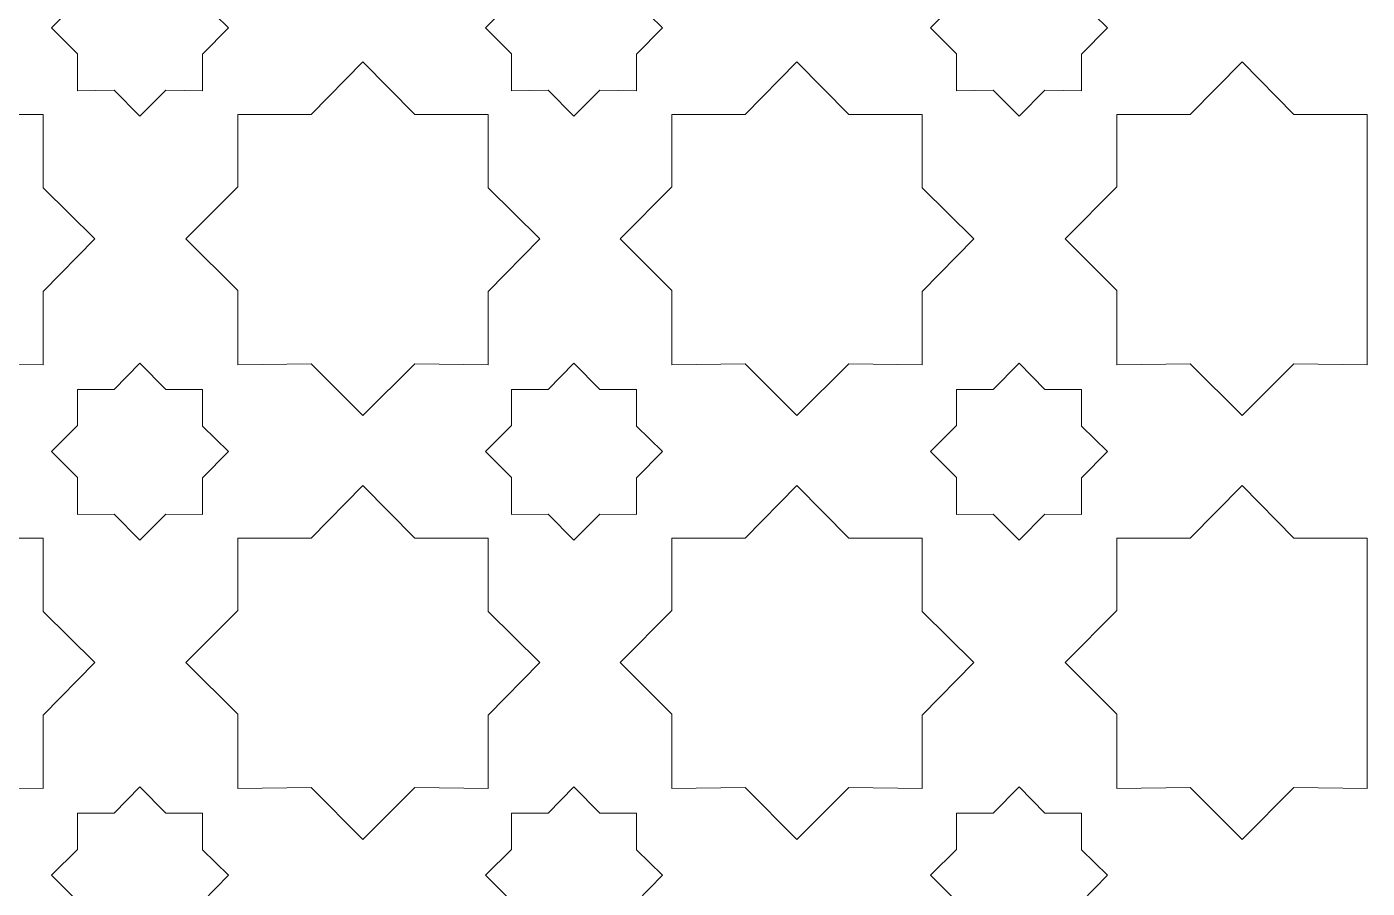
# Model space of a CAD drawing. Header units: centimetres. Extents: x -82 to 82, y -124 to 124.
# Drawn here: x 44.93 to 82.41, y 35.06 to 59.16 of the extents above; entities that cross this region are included whole.
import ezdxf

# ---------------------------------------------------------------- set-up
doc = ezdxf.new("R2010")
doc.units = ezdxf.units.CM
doc.header["$MEASUREMENT"] = 0
doc.layers.add('layer 1', color=7, linetype='Continuous')

msp = doc.modelspace()

# ---------------------------------------------------------------- linework, layer by layer
at = {"layer": 'layer 1', "color": 240, "lineweight": 9}
for points, knots in [([(46.34043, 59.86146), (46.34043, 59.86146), (46.34043, 60.87297), (46.34043, 60.87297), (46.34043, 60.87297), (46.34043, 60.87297), (47.36564, 60.87297), (47.36564, 60.87297), (47.36564, 60.87297), (47.36564, 60.87297), (48.09052, 61.61156), (48.09052, 61.61156), (48.09052, 61.61156), (48.09052, 61.61156), (48.81542, 60.87297), (48.81542, 60.87297), (48.81542, 60.87297), (48.81542, 60.87297), (49.84061, 60.87297), (49.84061, 60.87297), (49.84061, 60.87297), (49.84061, 60.87297), (49.84061, 59.84778), (49.84061, 59.84778), (49.84061, 59.84778), (49.84061, 59.84778), (50.56553, 59.13656), (50.56553, 59.13656), (50.56553, 59.13656), (50.56553, 59.13656), (49.84061, 58.39795), (49.84061, 58.39795), (49.84061, 58.39795), (49.84061, 58.39795), (49.84061, 57.37279), (49.84061, 57.37279), (49.84061, 57.37279), (49.84061, 57.37279), (48.81547, 57.38648), (48.81547, 57.38648), (48.81547, 57.38648), (48.81547, 57.38648), (48.09052, 56.66156), (48.09052, 56.66156), (48.09052, 56.66156), (48.09052, 56.66156), (47.3656, 57.38649), (47.3656, 57.38649), (47.3656, 57.38649), (47.3656, 57.38649), (46.34043, 57.37279), (46.34043, 57.37279), (46.34043, 57.37279), (46.34043, 57.37279), (46.34043, 58.41166), (46.34043, 58.41166), (46.34043, 58.41166), (46.34043, 58.41166), (45.61553, 59.13656), (45.61553, 59.13656), (45.61553, 59.13656), (45.61553, 59.13656), (46.34043, 59.86146), (46.34043, 59.86146)], [0, 0, 0, 0, 0.05882353, 0.05882353, 0.05882353, 0.05882353, 0.11764706, 0.11764706, 0.11764706, 0.11764706, 0.17647059, 0.17647059, 0.17647059, 0.17647059, 0.23529412, 0.23529412, 0.23529412, 0.23529412, 0.29411765, 0.29411765, 0.29411765, 0.29411765, 0.35294118, 0.35294118, 0.35294118, 0.35294118, 0.41176471, 0.41176471, 0.41176471, 0.41176471, 0.47058824, 0.47058824, 0.47058824, 0.47058824, 0.52941176, 0.52941176, 0.52941176, 0.52941176, 0.58823529, 0.58823529, 0.58823529, 0.58823529, 0.64705882, 0.64705882, 0.64705882, 0.64705882, 0.70588235, 0.70588235, 0.70588235, 0.70588235, 0.76470588, 0.76470588, 0.76470588, 0.76470588, 0.82352941, 0.82352941, 0.82352941, 0.82352941, 0.88235294, 0.88235294, 0.88235294, 0.88235294, 1, 1, 1, 1]), ([(58.47843, 59.86146), (58.47843, 59.86146), (58.47843, 60.87297), (58.47843, 60.87297), (58.47843, 60.87297), (58.47843, 60.87297), (59.50364, 60.87297), (59.50364, 60.87297), (59.50364, 60.87297), (59.50364, 60.87297), (60.22852, 61.61156), (60.22852, 61.61156), (60.22852, 61.61156), (60.22852, 61.61156), (60.95342, 60.87297), (60.95342, 60.87297), (60.95342, 60.87297), (60.95342, 60.87297), (61.97861, 60.87297), (61.97861, 60.87297), (61.97861, 60.87297), (61.97861, 60.87297), (61.97861, 59.84778), (61.97861, 59.84778), (61.97861, 59.84778), (61.97861, 59.84778), (62.70353, 59.13656), (62.70353, 59.13656), (62.70353, 59.13656), (62.70353, 59.13656), (61.97861, 58.39795), (61.97861, 58.39795), (61.97861, 58.39795), (61.97861, 58.39795), (61.97861, 57.37279), (61.97861, 57.37279), (61.97861, 57.37279), (61.97861, 57.37279), (60.95347, 57.38648), (60.95347, 57.38648), (60.95347, 57.38648), (60.95347, 57.38648), (60.22852, 56.66156), (60.22852, 56.66156), (60.22852, 56.66156), (60.22852, 56.66156), (59.5036, 57.38649), (59.5036, 57.38649), (59.5036, 57.38649), (59.5036, 57.38649), (58.47843, 57.37279), (58.47843, 57.37279), (58.47843, 57.37279), (58.47843, 57.37279), (58.47843, 58.41166), (58.47843, 58.41166), (58.47843, 58.41166), (58.47843, 58.41166), (57.75353, 59.13656), (57.75353, 59.13656), (57.75353, 59.13656), (57.75353, 59.13656), (58.47843, 59.86146), (58.47843, 59.86146)], [0, 0, 0, 0, 0.05882353, 0.05882353, 0.05882353, 0.05882353, 0.11764706, 0.11764706, 0.11764706, 0.11764706, 0.17647059, 0.17647059, 0.17647059, 0.17647059, 0.23529412, 0.23529412, 0.23529412, 0.23529412, 0.29411765, 0.29411765, 0.29411765, 0.29411765, 0.35294118, 0.35294118, 0.35294118, 0.35294118, 0.41176471, 0.41176471, 0.41176471, 0.41176471, 0.47058824, 0.47058824, 0.47058824, 0.47058824, 0.52941176, 0.52941176, 0.52941176, 0.52941176, 0.58823529, 0.58823529, 0.58823529, 0.58823529, 0.64705882, 0.64705882, 0.64705882, 0.64705882, 0.70588235, 0.70588235, 0.70588235, 0.70588235, 0.76470588, 0.76470588, 0.76470588, 0.76470588, 0.82352941, 0.82352941, 0.82352941, 0.82352941, 0.88235294, 0.88235294, 0.88235294, 0.88235294, 1, 1, 1, 1]), ([(70.92443, 59.86146), (70.92443, 59.86146), (70.92443, 60.87297), (70.92443, 60.87297), (70.92443, 60.87297), (70.92443, 60.87297), (71.94964, 60.87297), (71.94964, 60.87297), (71.94964, 60.87297), (71.94964, 60.87297), (72.67452, 61.61156), (72.67452, 61.61156), (72.67452, 61.61156), (72.67452, 61.61156), (73.39942, 60.87297), (73.39942, 60.87297), (73.39942, 60.87297), (73.39942, 60.87297), (74.42461, 60.87297), (74.42461, 60.87297), (74.42461, 60.87297), (74.42461, 60.87297), (74.42461, 59.84778), (74.42461, 59.84778), (74.42461, 59.84778), (74.42461, 59.84778), (75.14953, 59.13656), (75.14953, 59.13656), (75.14953, 59.13656), (75.14953, 59.13656), (74.42461, 58.39795), (74.42461, 58.39795), (74.42461, 58.39795), (74.42461, 58.39795), (74.42461, 57.37279), (74.42461, 57.37279), (74.42461, 57.37279), (74.42461, 57.37279), (73.39947, 57.38648), (73.39947, 57.38648), (73.39947, 57.38648), (73.39947, 57.38648), (72.67452, 56.66156), (72.67452, 56.66156), (72.67452, 56.66156), (72.67452, 56.66156), (71.9496, 57.38649), (71.9496, 57.38649), (71.9496, 57.38649), (71.9496, 57.38649), (70.92443, 57.37279), (70.92443, 57.37279), (70.92443, 57.37279), (70.92443, 57.37279), (70.92443, 58.41166), (70.92443, 58.41166), (70.92443, 58.41166), (70.92443, 58.41166), (70.19953, 59.13656), (70.19953, 59.13656), (70.19953, 59.13656), (70.19953, 59.13656), (70.92443, 59.86146), (70.92443, 59.86146)], [0, 0, 0, 0, 0.05882353, 0.05882353, 0.05882353, 0.05882353, 0.11764706, 0.11764706, 0.11764706, 0.11764706, 0.17647059, 0.17647059, 0.17647059, 0.17647059, 0.23529412, 0.23529412, 0.23529412, 0.23529412, 0.29411765, 0.29411765, 0.29411765, 0.29411765, 0.35294118, 0.35294118, 0.35294118, 0.35294118, 0.41176471, 0.41176471, 0.41176471, 0.41176471, 0.47058824, 0.47058824, 0.47058824, 0.47058824, 0.52941176, 0.52941176, 0.52941176, 0.52941176, 0.58823529, 0.58823529, 0.58823529, 0.58823529, 0.64705882, 0.64705882, 0.64705882, 0.64705882, 0.70588235, 0.70588235, 0.70588235, 0.70588235, 0.76470588, 0.76470588, 0.76470588, 0.76470588, 0.82352941, 0.82352941, 0.82352941, 0.82352941, 0.88235294, 0.88235294, 0.88235294, 0.88235294, 1, 1, 1, 1]), ([(38.38181, 54.68559), (38.38181, 54.68559), (38.3818, 56.70851), (38.3818, 56.70851), (38.3818, 56.70851), (38.3818, 56.70851), (40.43211, 56.70851), (40.43211, 56.70851), (40.43211, 56.70851), (40.43211, 56.70851), (41.88181, 58.18561), (41.88181, 58.18561), (41.88181, 58.18561), (41.88181, 58.18561), (43.33152, 56.70851), (43.33152, 56.70851), (43.33152, 56.70851), (43.33152, 56.70851), (45.3818, 56.70851), (45.3818, 56.70851), (45.3818, 56.70851), (45.3818, 56.70851), (45.3818, 54.65823), (45.3818, 54.65823), (45.3818, 54.65823), (45.3818, 54.65823), (46.83156, 53.23586), (46.83156, 53.23586), (46.83156, 53.23586), (46.83156, 53.23586), (45.3818, 51.75872), (45.3818, 51.75872), (45.3818, 51.75872), (45.3818, 51.75872), (45.3818, 49.70851), (45.3818, 49.70851), (45.3818, 49.70851), (45.3818, 49.70851), (43.33163, 49.73589), (43.33163, 49.73589), (43.33163, 49.73589), (43.33163, 49.73589), (41.88181, 48.28612), (41.88181, 48.28612), (41.88181, 48.28612), (41.88181, 48.28612), (40.43203, 49.7359), (40.43203, 49.7359), (40.43203, 49.7359), (40.43203, 49.7359), (38.3818, 49.70851), (38.3818, 49.70851), (38.3818, 49.70851), (38.3818, 49.70851), (38.3818, 51.78613), (38.3818, 51.78613), (38.3818, 51.78613), (38.3818, 51.78613), (36.93207, 53.23586), (36.93207, 53.23586), (36.93207, 53.23586), (36.93207, 53.23586), (38.38181, 54.68559), (38.38181, 54.68559)], [0, 0, 0, 0, 0.05882353, 0.05882353, 0.05882353, 0.05882353, 0.11764706, 0.11764706, 0.11764706, 0.11764706, 0.17647059, 0.17647059, 0.17647059, 0.17647059, 0.23529412, 0.23529412, 0.23529412, 0.23529412, 0.29411765, 0.29411765, 0.29411765, 0.29411765, 0.35294118, 0.35294118, 0.35294118, 0.35294118, 0.41176471, 0.41176471, 0.41176471, 0.41176471, 0.47058824, 0.47058824, 0.47058824, 0.47058824, 0.52941176, 0.52941176, 0.52941176, 0.52941176, 0.58823529, 0.58823529, 0.58823529, 0.58823529, 0.64705882, 0.64705882, 0.64705882, 0.64705882, 0.70588235, 0.70588235, 0.70588235, 0.70588235, 0.76470588, 0.76470588, 0.76470588, 0.76470588, 0.82352941, 0.82352941, 0.82352941, 0.82352941, 0.88235294, 0.88235294, 0.88235294, 0.88235294, 1, 1, 1, 1]), ([(50.82781, 54.68559), (50.82781, 54.68559), (50.8278, 56.70851), (50.8278, 56.70851), (50.8278, 56.70851), (50.8278, 56.70851), (52.87811, 56.70851), (52.87811, 56.70851), (52.87811, 56.70851), (52.87811, 56.70851), (54.32781, 58.18561), (54.32781, 58.18561), (54.32781, 58.18561), (54.32781, 58.18561), (55.77752, 56.70851), (55.77752, 56.70851), (55.77752, 56.70851), (55.77752, 56.70851), (57.8278, 56.70851), (57.8278, 56.70851), (57.8278, 56.70851), (57.8278, 56.70851), (57.8278, 54.65823), (57.8278, 54.65823), (57.8278, 54.65823), (57.8278, 54.65823), (59.27756, 53.23586), (59.27756, 53.23586), (59.27756, 53.23586), (59.27756, 53.23586), (57.8278, 51.75872), (57.8278, 51.75872), (57.8278, 51.75872), (57.8278, 51.75872), (57.8278, 49.70851), (57.8278, 49.70851), (57.8278, 49.70851), (57.8278, 49.70851), (55.77763, 49.73589), (55.77763, 49.73589), (55.77763, 49.73589), (55.77763, 49.73589), (54.32781, 48.28612), (54.32781, 48.28612), (54.32781, 48.28612), (54.32781, 48.28612), (52.87803, 49.7359), (52.87803, 49.7359), (52.87803, 49.7359), (52.87803, 49.7359), (50.8278, 49.70851), (50.8278, 49.70851), (50.8278, 49.70851), (50.8278, 49.70851), (50.8278, 51.78613), (50.8278, 51.78613), (50.8278, 51.78613), (50.8278, 51.78613), (49.37807, 53.23586), (49.37807, 53.23586), (49.37807, 53.23586), (49.37807, 53.23586), (50.82781, 54.68559), (50.82781, 54.68559)], [0, 0, 0, 0, 0.05882353, 0.05882353, 0.05882353, 0.05882353, 0.11764706, 0.11764706, 0.11764706, 0.11764706, 0.17647059, 0.17647059, 0.17647059, 0.17647059, 0.23529412, 0.23529412, 0.23529412, 0.23529412, 0.29411765, 0.29411765, 0.29411765, 0.29411765, 0.35294118, 0.35294118, 0.35294118, 0.35294118, 0.41176471, 0.41176471, 0.41176471, 0.41176471, 0.47058824, 0.47058824, 0.47058824, 0.47058824, 0.52941176, 0.52941176, 0.52941176, 0.52941176, 0.58823529, 0.58823529, 0.58823529, 0.58823529, 0.64705882, 0.64705882, 0.64705882, 0.64705882, 0.70588235, 0.70588235, 0.70588235, 0.70588235, 0.76470588, 0.76470588, 0.76470588, 0.76470588, 0.82352941, 0.82352941, 0.82352941, 0.82352941, 0.88235294, 0.88235294, 0.88235294, 0.88235294, 1, 1, 1, 1]), ([(62.96581, 54.68559), (62.96581, 54.68559), (62.9658, 56.70851), (62.9658, 56.70851), (62.9658, 56.70851), (62.9658, 56.70851), (65.01611, 56.70851), (65.01611, 56.70851), (65.01611, 56.70851), (65.01611, 56.70851), (66.46581, 58.18561), (66.46581, 58.18561), (66.46581, 58.18561), (66.46581, 58.18561), (67.91552, 56.70851), (67.91552, 56.70851), (67.91552, 56.70851), (67.91552, 56.70851), (69.9658, 56.70851), (69.9658, 56.70851), (69.9658, 56.70851), (69.9658, 56.70851), (69.9658, 54.65823), (69.9658, 54.65823), (69.9658, 54.65823), (69.9658, 54.65823), (71.41556, 53.23586), (71.41556, 53.23586), (71.41556, 53.23586), (71.41556, 53.23586), (69.9658, 51.75872), (69.9658, 51.75872), (69.9658, 51.75872), (69.9658, 51.75872), (69.9658, 49.70851), (69.9658, 49.70851), (69.9658, 49.70851), (69.9658, 49.70851), (67.91563, 49.73589), (67.91563, 49.73589), (67.91563, 49.73589), (67.91563, 49.73589), (66.46581, 48.28612), (66.46581, 48.28612), (66.46581, 48.28612), (66.46581, 48.28612), (65.01603, 49.7359), (65.01603, 49.7359), (65.01603, 49.7359), (65.01603, 49.7359), (62.9658, 49.70851), (62.9658, 49.70851), (62.9658, 49.70851), (62.9658, 49.70851), (62.9658, 51.78613), (62.9658, 51.78613), (62.9658, 51.78613), (62.9658, 51.78613), (61.51607, 53.23586), (61.51607, 53.23586), (61.51607, 53.23586), (61.51607, 53.23586), (62.96581, 54.68559), (62.96581, 54.68559)], [0, 0, 0, 0, 0.05882353, 0.05882353, 0.05882353, 0.05882353, 0.11764706, 0.11764706, 0.11764706, 0.11764706, 0.17647059, 0.17647059, 0.17647059, 0.17647059, 0.23529412, 0.23529412, 0.23529412, 0.23529412, 0.29411765, 0.29411765, 0.29411765, 0.29411765, 0.35294118, 0.35294118, 0.35294118, 0.35294118, 0.41176471, 0.41176471, 0.41176471, 0.41176471, 0.47058824, 0.47058824, 0.47058824, 0.47058824, 0.52941176, 0.52941176, 0.52941176, 0.52941176, 0.58823529, 0.58823529, 0.58823529, 0.58823529, 0.64705882, 0.64705882, 0.64705882, 0.64705882, 0.70588235, 0.70588235, 0.70588235, 0.70588235, 0.76470588, 0.76470588, 0.76470588, 0.76470588, 0.82352941, 0.82352941, 0.82352941, 0.82352941, 0.88235294, 0.88235294, 0.88235294, 0.88235294, 1, 1, 1, 1]), ([(82.4118, 49.70851), (82.4118, 49.70851), (80.36163, 49.73589), (80.36163, 49.73589), (80.36163, 49.73589), (80.36163, 49.73589), (78.91181, 48.28612), (78.91181, 48.28612), (78.91181, 48.28612), (78.91181, 48.28612), (77.46203, 49.7359), (77.46203, 49.7359), (77.46203, 49.7359), (77.46203, 49.7359), (75.4118, 49.70851), (75.4118, 49.70851), (75.4118, 49.70851), (75.4118, 49.70851), (75.4118, 51.78613), (75.4118, 51.78613), (75.4118, 51.78613), (75.4118, 51.78613), (73.96207, 53.23586), (73.96207, 53.23586), (73.96207, 53.23586), (73.96207, 53.23586), (75.41181, 54.68559), (75.41181, 54.68559), (75.41181, 54.68559), (75.41181, 54.68559), (75.4118, 56.70851), (75.4118, 56.70851), (75.4118, 56.70851), (75.4118, 56.70851), (77.46211, 56.70851), (77.46211, 56.70851), (77.46211, 56.70851), (77.46211, 56.70851), (78.91181, 58.18561), (78.91181, 58.18561), (78.91181, 58.18561), (78.91181, 58.18561), (80.36152, 56.70851), (80.36152, 56.70851), (80.36152, 56.70851), (80.36152, 56.70851), (82.4118, 56.70851), (82.4118, 56.70851), (82.4118, 56.70851), (82.4118, 56.70851), (82.4118, 49.70851), (82.4118, 49.70851)], [0, 0, 0, 0, 0.07142857, 0.07142857, 0.07142857, 0.07142857, 0.14285714, 0.14285714, 0.14285714, 0.14285714, 0.21428571, 0.21428571, 0.21428571, 0.21428571, 0.28571429, 0.28571429, 0.28571429, 0.28571429, 0.35714286, 0.35714286, 0.35714286, 0.35714286, 0.42857143, 0.42857143, 0.42857143, 0.42857143, 0.5, 0.5, 0.5, 0.5, 0.57142857, 0.57142857, 0.57142857, 0.57142857, 0.64285714, 0.64285714, 0.64285714, 0.64285714, 0.71428571, 0.71428571, 0.71428571, 0.71428571, 0.78571429, 0.78571429, 0.78571429, 0.78571429, 0.85714286, 0.85714286, 0.85714286, 0.85714286, 1, 1, 1, 1]), ([(46.34043, 48.00576), (46.34043, 48.00576), (46.34043, 49.01727), (46.34043, 49.01727), (46.34043, 49.01727), (46.34043, 49.01727), (47.36564, 49.01727), (47.36564, 49.01727), (47.36564, 49.01727), (47.36564, 49.01727), (48.09052, 49.75586), (48.09052, 49.75586), (48.09052, 49.75586), (48.09052, 49.75586), (48.81542, 49.01727), (48.81542, 49.01727), (48.81542, 49.01727), (48.81542, 49.01727), (49.84061, 49.01727), (49.84061, 49.01727), (49.84061, 49.01727), (49.84061, 49.01727), (49.84061, 47.99208), (49.84061, 47.99208), (49.84061, 47.99208), (49.84061, 47.99208), (50.56553, 47.28086), (50.56553, 47.28086), (50.56553, 47.28086), (50.56553, 47.28086), (49.84061, 46.54225), (49.84061, 46.54225), (49.84061, 46.54225), (49.84061, 46.54225), (49.84061, 45.51709), (49.84061, 45.51709), (49.84061, 45.51709), (49.84061, 45.51709), (48.81547, 45.53078), (48.81547, 45.53078), (48.81547, 45.53078), (48.81547, 45.53078), (48.09052, 44.80586), (48.09052, 44.80586), (48.09052, 44.80586), (48.09052, 44.80586), (47.3656, 45.53079), (47.3656, 45.53079), (47.3656, 45.53079), (47.3656, 45.53079), (46.34043, 45.51709), (46.34043, 45.51709), (46.34043, 45.51709), (46.34043, 45.51709), (46.34043, 46.55596), (46.34043, 46.55596), (46.34043, 46.55596), (46.34043, 46.55596), (45.61553, 47.28086), (45.61553, 47.28086), (45.61553, 47.28086), (45.61553, 47.28086), (46.34043, 48.00576), (46.34043, 48.00576)], [0, 0, 0, 0, 0.05882353, 0.05882353, 0.05882353, 0.05882353, 0.11764706, 0.11764706, 0.11764706, 0.11764706, 0.17647059, 0.17647059, 0.17647059, 0.17647059, 0.23529412, 0.23529412, 0.23529412, 0.23529412, 0.29411765, 0.29411765, 0.29411765, 0.29411765, 0.35294118, 0.35294118, 0.35294118, 0.35294118, 0.41176471, 0.41176471, 0.41176471, 0.41176471, 0.47058824, 0.47058824, 0.47058824, 0.47058824, 0.52941176, 0.52941176, 0.52941176, 0.52941176, 0.58823529, 0.58823529, 0.58823529, 0.58823529, 0.64705882, 0.64705882, 0.64705882, 0.64705882, 0.70588235, 0.70588235, 0.70588235, 0.70588235, 0.76470588, 0.76470588, 0.76470588, 0.76470588, 0.82352941, 0.82352941, 0.82352941, 0.82352941, 0.88235294, 0.88235294, 0.88235294, 0.88235294, 1, 1, 1, 1]), ([(58.47843, 48.00576), (58.47843, 48.00576), (58.47843, 49.01727), (58.47843, 49.01727), (58.47843, 49.01727), (58.47843, 49.01727), (59.50364, 49.01727), (59.50364, 49.01727), (59.50364, 49.01727), (59.50364, 49.01727), (60.22852, 49.75586), (60.22852, 49.75586), (60.22852, 49.75586), (60.22852, 49.75586), (60.95342, 49.01727), (60.95342, 49.01727), (60.95342, 49.01727), (60.95342, 49.01727), (61.97861, 49.01727), (61.97861, 49.01727), (61.97861, 49.01727), (61.97861, 49.01727), (61.97861, 47.99208), (61.97861, 47.99208), (61.97861, 47.99208), (61.97861, 47.99208), (62.70353, 47.28086), (62.70353, 47.28086), (62.70353, 47.28086), (62.70353, 47.28086), (61.97861, 46.54225), (61.97861, 46.54225), (61.97861, 46.54225), (61.97861, 46.54225), (61.97861, 45.51709), (61.97861, 45.51709), (61.97861, 45.51709), (61.97861, 45.51709), (60.95347, 45.53078), (60.95347, 45.53078), (60.95347, 45.53078), (60.95347, 45.53078), (60.22852, 44.80586), (60.22852, 44.80586), (60.22852, 44.80586), (60.22852, 44.80586), (59.5036, 45.53079), (59.5036, 45.53079), (59.5036, 45.53079), (59.5036, 45.53079), (58.47843, 45.51709), (58.47843, 45.51709), (58.47843, 45.51709), (58.47843, 45.51709), (58.47843, 46.55596), (58.47843, 46.55596), (58.47843, 46.55596), (58.47843, 46.55596), (57.75353, 47.28086), (57.75353, 47.28086), (57.75353, 47.28086), (57.75353, 47.28086), (58.47843, 48.00576), (58.47843, 48.00576)], [0, 0, 0, 0, 0.05882353, 0.05882353, 0.05882353, 0.05882353, 0.11764706, 0.11764706, 0.11764706, 0.11764706, 0.17647059, 0.17647059, 0.17647059, 0.17647059, 0.23529412, 0.23529412, 0.23529412, 0.23529412, 0.29411765, 0.29411765, 0.29411765, 0.29411765, 0.35294118, 0.35294118, 0.35294118, 0.35294118, 0.41176471, 0.41176471, 0.41176471, 0.41176471, 0.47058824, 0.47058824, 0.47058824, 0.47058824, 0.52941176, 0.52941176, 0.52941176, 0.52941176, 0.58823529, 0.58823529, 0.58823529, 0.58823529, 0.64705882, 0.64705882, 0.64705882, 0.64705882, 0.70588235, 0.70588235, 0.70588235, 0.70588235, 0.76470588, 0.76470588, 0.76470588, 0.76470588, 0.82352941, 0.82352941, 0.82352941, 0.82352941, 0.88235294, 0.88235294, 0.88235294, 0.88235294, 1, 1, 1, 1]), ([(70.92443, 48.00576), (70.92443, 48.00576), (70.92443, 49.01727), (70.92443, 49.01727), (70.92443, 49.01727), (70.92443, 49.01727), (71.94964, 49.01727), (71.94964, 49.01727), (71.94964, 49.01727), (71.94964, 49.01727), (72.67452, 49.75586), (72.67452, 49.75586), (72.67452, 49.75586), (72.67452, 49.75586), (73.39942, 49.01727), (73.39942, 49.01727), (73.39942, 49.01727), (73.39942, 49.01727), (74.42461, 49.01727), (74.42461, 49.01727), (74.42461, 49.01727), (74.42461, 49.01727), (74.42461, 47.99208), (74.42461, 47.99208), (74.42461, 47.99208), (74.42461, 47.99208), (75.14953, 47.28086), (75.14953, 47.28086), (75.14953, 47.28086), (75.14953, 47.28086), (74.42461, 46.54225), (74.42461, 46.54225), (74.42461, 46.54225), (74.42461, 46.54225), (74.42461, 45.51709), (74.42461, 45.51709), (74.42461, 45.51709), (74.42461, 45.51709), (73.39947, 45.53078), (73.39947, 45.53078), (73.39947, 45.53078), (73.39947, 45.53078), (72.67452, 44.80586), (72.67452, 44.80586), (72.67452, 44.80586), (72.67452, 44.80586), (71.9496, 45.53079), (71.9496, 45.53079), (71.9496, 45.53079), (71.9496, 45.53079), (70.92443, 45.51709), (70.92443, 45.51709), (70.92443, 45.51709), (70.92443, 45.51709), (70.92443, 46.55596), (70.92443, 46.55596), (70.92443, 46.55596), (70.92443, 46.55596), (70.19953, 47.28086), (70.19953, 47.28086), (70.19953, 47.28086), (70.19953, 47.28086), (70.92443, 48.00576), (70.92443, 48.00576)], [0, 0, 0, 0, 0.05882353, 0.05882353, 0.05882353, 0.05882353, 0.11764706, 0.11764706, 0.11764706, 0.11764706, 0.17647059, 0.17647059, 0.17647059, 0.17647059, 0.23529412, 0.23529412, 0.23529412, 0.23529412, 0.29411765, 0.29411765, 0.29411765, 0.29411765, 0.35294118, 0.35294118, 0.35294118, 0.35294118, 0.41176471, 0.41176471, 0.41176471, 0.41176471, 0.47058824, 0.47058824, 0.47058824, 0.47058824, 0.52941176, 0.52941176, 0.52941176, 0.52941176, 0.58823529, 0.58823529, 0.58823529, 0.58823529, 0.64705882, 0.64705882, 0.64705882, 0.64705882, 0.70588235, 0.70588235, 0.70588235, 0.70588235, 0.76470588, 0.76470588, 0.76470588, 0.76470588, 0.82352941, 0.82352941, 0.82352941, 0.82352941, 0.88235294, 0.88235294, 0.88235294, 0.88235294, 1, 1, 1, 1]), ([(38.38181, 42.82989), (38.38181, 42.82989), (38.3818, 44.85281), (38.3818, 44.85281), (38.3818, 44.85281), (38.3818, 44.85281), (40.43211, 44.85281), (40.43211, 44.85281), (40.43211, 44.85281), (40.43211, 44.85281), (41.88181, 46.32991), (41.88181, 46.32991), (41.88181, 46.32991), (41.88181, 46.32991), (43.33152, 44.85281), (43.33152, 44.85281), (43.33152, 44.85281), (43.33152, 44.85281), (45.3818, 44.85281), (45.3818, 44.85281), (45.3818, 44.85281), (45.3818, 44.85281), (45.3818, 42.80253), (45.3818, 42.80253), (45.3818, 42.80253), (45.3818, 42.80253), (46.83156, 41.38016), (46.83156, 41.38016), (46.83156, 41.38016), (46.83156, 41.38016), (45.3818, 39.90302), (45.3818, 39.90302), (45.3818, 39.90302), (45.3818, 39.90302), (45.3818, 37.85281), (45.3818, 37.85281), (45.3818, 37.85281), (45.3818, 37.85281), (43.33163, 37.88019), (43.33163, 37.88019), (43.33163, 37.88019), (43.33163, 37.88019), (41.88181, 36.43042), (41.88181, 36.43042), (41.88181, 36.43042), (41.88181, 36.43042), (40.43203, 37.8802), (40.43203, 37.8802), (40.43203, 37.8802), (40.43203, 37.8802), (38.3818, 37.85281), (38.3818, 37.85281), (38.3818, 37.85281), (38.3818, 37.85281), (38.3818, 39.93043), (38.3818, 39.93043), (38.3818, 39.93043), (38.3818, 39.93043), (36.93207, 41.38016), (36.93207, 41.38016), (36.93207, 41.38016), (36.93207, 41.38016), (38.38181, 42.82989), (38.38181, 42.82989)], [0, 0, 0, 0, 0.05882353, 0.05882353, 0.05882353, 0.05882353, 0.11764706, 0.11764706, 0.11764706, 0.11764706, 0.17647059, 0.17647059, 0.17647059, 0.17647059, 0.23529412, 0.23529412, 0.23529412, 0.23529412, 0.29411765, 0.29411765, 0.29411765, 0.29411765, 0.35294118, 0.35294118, 0.35294118, 0.35294118, 0.41176471, 0.41176471, 0.41176471, 0.41176471, 0.47058824, 0.47058824, 0.47058824, 0.47058824, 0.52941176, 0.52941176, 0.52941176, 0.52941176, 0.58823529, 0.58823529, 0.58823529, 0.58823529, 0.64705882, 0.64705882, 0.64705882, 0.64705882, 0.70588235, 0.70588235, 0.70588235, 0.70588235, 0.76470588, 0.76470588, 0.76470588, 0.76470588, 0.82352941, 0.82352941, 0.82352941, 0.82352941, 0.88235294, 0.88235294, 0.88235294, 0.88235294, 1, 1, 1, 1]), ([(50.82781, 42.82989), (50.82781, 42.82989), (50.8278, 44.85281), (50.8278, 44.85281), (50.8278, 44.85281), (50.8278, 44.85281), (52.87811, 44.85281), (52.87811, 44.85281), (52.87811, 44.85281), (52.87811, 44.85281), (54.32781, 46.32991), (54.32781, 46.32991), (54.32781, 46.32991), (54.32781, 46.32991), (55.77752, 44.85281), (55.77752, 44.85281), (55.77752, 44.85281), (55.77752, 44.85281), (57.8278, 44.85281), (57.8278, 44.85281), (57.8278, 44.85281), (57.8278, 44.85281), (57.8278, 42.80253), (57.8278, 42.80253), (57.8278, 42.80253), (57.8278, 42.80253), (59.27756, 41.38016), (59.27756, 41.38016), (59.27756, 41.38016), (59.27756, 41.38016), (57.8278, 39.90302), (57.8278, 39.90302), (57.8278, 39.90302), (57.8278, 39.90302), (57.8278, 37.85281), (57.8278, 37.85281), (57.8278, 37.85281), (57.8278, 37.85281), (55.77763, 37.88019), (55.77763, 37.88019), (55.77763, 37.88019), (55.77763, 37.88019), (54.32781, 36.43042), (54.32781, 36.43042), (54.32781, 36.43042), (54.32781, 36.43042), (52.87803, 37.8802), (52.87803, 37.8802), (52.87803, 37.8802), (52.87803, 37.8802), (50.8278, 37.85281), (50.8278, 37.85281), (50.8278, 37.85281), (50.8278, 37.85281), (50.8278, 39.93043), (50.8278, 39.93043), (50.8278, 39.93043), (50.8278, 39.93043), (49.37807, 41.38016), (49.37807, 41.38016), (49.37807, 41.38016), (49.37807, 41.38016), (50.82781, 42.82989), (50.82781, 42.82989)], [0, 0, 0, 0, 0.05882353, 0.05882353, 0.05882353, 0.05882353, 0.11764706, 0.11764706, 0.11764706, 0.11764706, 0.17647059, 0.17647059, 0.17647059, 0.17647059, 0.23529412, 0.23529412, 0.23529412, 0.23529412, 0.29411765, 0.29411765, 0.29411765, 0.29411765, 0.35294118, 0.35294118, 0.35294118, 0.35294118, 0.41176471, 0.41176471, 0.41176471, 0.41176471, 0.47058824, 0.47058824, 0.47058824, 0.47058824, 0.52941176, 0.52941176, 0.52941176, 0.52941176, 0.58823529, 0.58823529, 0.58823529, 0.58823529, 0.64705882, 0.64705882, 0.64705882, 0.64705882, 0.70588235, 0.70588235, 0.70588235, 0.70588235, 0.76470588, 0.76470588, 0.76470588, 0.76470588, 0.82352941, 0.82352941, 0.82352941, 0.82352941, 0.88235294, 0.88235294, 0.88235294, 0.88235294, 1, 1, 1, 1]), ([(62.96581, 42.82989), (62.96581, 42.82989), (62.9658, 44.85281), (62.9658, 44.85281), (62.9658, 44.85281), (62.9658, 44.85281), (65.01611, 44.85281), (65.01611, 44.85281), (65.01611, 44.85281), (65.01611, 44.85281), (66.46581, 46.32991), (66.46581, 46.32991), (66.46581, 46.32991), (66.46581, 46.32991), (67.91552, 44.85281), (67.91552, 44.85281), (67.91552, 44.85281), (67.91552, 44.85281), (69.9658, 44.85281), (69.9658, 44.85281), (69.9658, 44.85281), (69.9658, 44.85281), (69.9658, 42.80253), (69.9658, 42.80253), (69.9658, 42.80253), (69.9658, 42.80253), (71.41556, 41.38016), (71.41556, 41.38016), (71.41556, 41.38016), (71.41556, 41.38016), (69.9658, 39.90302), (69.9658, 39.90302), (69.9658, 39.90302), (69.9658, 39.90302), (69.9658, 37.85281), (69.9658, 37.85281), (69.9658, 37.85281), (69.9658, 37.85281), (67.91563, 37.88019), (67.91563, 37.88019), (67.91563, 37.88019), (67.91563, 37.88019), (66.46581, 36.43042), (66.46581, 36.43042), (66.46581, 36.43042), (66.46581, 36.43042), (65.01603, 37.8802), (65.01603, 37.8802), (65.01603, 37.8802), (65.01603, 37.8802), (62.9658, 37.85281), (62.9658, 37.85281), (62.9658, 37.85281), (62.9658, 37.85281), (62.9658, 39.93043), (62.9658, 39.93043), (62.9658, 39.93043), (62.9658, 39.93043), (61.51607, 41.38016), (61.51607, 41.38016), (61.51607, 41.38016), (61.51607, 41.38016), (62.96581, 42.82989), (62.96581, 42.82989)], [0, 0, 0, 0, 0.05882353, 0.05882353, 0.05882353, 0.05882353, 0.11764706, 0.11764706, 0.11764706, 0.11764706, 0.17647059, 0.17647059, 0.17647059, 0.17647059, 0.23529412, 0.23529412, 0.23529412, 0.23529412, 0.29411765, 0.29411765, 0.29411765, 0.29411765, 0.35294118, 0.35294118, 0.35294118, 0.35294118, 0.41176471, 0.41176471, 0.41176471, 0.41176471, 0.47058824, 0.47058824, 0.47058824, 0.47058824, 0.52941176, 0.52941176, 0.52941176, 0.52941176, 0.58823529, 0.58823529, 0.58823529, 0.58823529, 0.64705882, 0.64705882, 0.64705882, 0.64705882, 0.70588235, 0.70588235, 0.70588235, 0.70588235, 0.76470588, 0.76470588, 0.76470588, 0.76470588, 0.82352941, 0.82352941, 0.82352941, 0.82352941, 0.88235294, 0.88235294, 0.88235294, 0.88235294, 1, 1, 1, 1]), ([(82.4118, 37.85281), (82.4118, 37.85281), (80.36163, 37.88019), (80.36163, 37.88019), (80.36163, 37.88019), (80.36163, 37.88019), (78.91181, 36.43042), (78.91181, 36.43042), (78.91181, 36.43042), (78.91181, 36.43042), (77.46203, 37.8802), (77.46203, 37.8802), (77.46203, 37.8802), (77.46203, 37.8802), (75.4118, 37.85281), (75.4118, 37.85281), (75.4118, 37.85281), (75.4118, 37.85281), (75.4118, 39.93043), (75.4118, 39.93043), (75.4118, 39.93043), (75.4118, 39.93043), (73.96207, 41.38016), (73.96207, 41.38016), (73.96207, 41.38016), (73.96207, 41.38016), (75.41181, 42.82989), (75.41181, 42.82989), (75.41181, 42.82989), (75.41181, 42.82989), (75.4118, 44.85281), (75.4118, 44.85281), (75.4118, 44.85281), (75.4118, 44.85281), (77.46211, 44.85281), (77.46211, 44.85281), (77.46211, 44.85281), (77.46211, 44.85281), (78.91181, 46.32991), (78.91181, 46.32991), (78.91181, 46.32991), (78.91181, 46.32991), (80.36152, 44.85281), (80.36152, 44.85281), (80.36152, 44.85281), (80.36152, 44.85281), (82.4118, 44.85281), (82.4118, 44.85281), (82.4118, 44.85281), (82.4118, 44.85281), (82.4118, 37.85281), (82.4118, 37.85281)], [0, 0, 0, 0, 0.07142857, 0.07142857, 0.07142857, 0.07142857, 0.14285714, 0.14285714, 0.14285714, 0.14285714, 0.21428571, 0.21428571, 0.21428571, 0.21428571, 0.28571429, 0.28571429, 0.28571429, 0.28571429, 0.35714286, 0.35714286, 0.35714286, 0.35714286, 0.42857143, 0.42857143, 0.42857143, 0.42857143, 0.5, 0.5, 0.5, 0.5, 0.57142857, 0.57142857, 0.57142857, 0.57142857, 0.64285714, 0.64285714, 0.64285714, 0.64285714, 0.71428571, 0.71428571, 0.71428571, 0.71428571, 0.78571429, 0.78571429, 0.78571429, 0.78571429, 0.85714286, 0.85714286, 0.85714286, 0.85714286, 1, 1, 1, 1]), ([(46.34043, 36.15006), (46.34043, 36.15006), (46.34043, 37.16157), (46.34043, 37.16157), (46.34043, 37.16157), (46.34043, 37.16157), (47.36564, 37.16157), (47.36564, 37.16157), (47.36564, 37.16157), (47.36564, 37.16157), (48.09052, 37.90016), (48.09052, 37.90016), (48.09052, 37.90016), (48.09052, 37.90016), (48.81542, 37.16157), (48.81542, 37.16157), (48.81542, 37.16157), (48.81542, 37.16157), (49.84061, 37.16157), (49.84061, 37.16157), (49.84061, 37.16157), (49.84061, 37.16157), (49.84061, 36.13638), (49.84061, 36.13638), (49.84061, 36.13638), (49.84061, 36.13638), (50.56553, 35.42516), (50.56553, 35.42516), (50.56553, 35.42516), (50.56553, 35.42516), (49.84061, 34.68655), (49.84061, 34.68655), (49.84061, 34.68655), (49.84061, 34.68655), (49.84061, 33.66139), (49.84061, 33.66139), (49.84061, 33.66139), (49.84061, 33.66139), (48.81547, 33.67508), (48.81547, 33.67508), (48.81547, 33.67508), (48.81547, 33.67508), (48.09052, 32.95016), (48.09052, 32.95016), (48.09052, 32.95016), (48.09052, 32.95016), (47.3656, 33.67509), (47.3656, 33.67509), (47.3656, 33.67509), (47.3656, 33.67509), (46.34043, 33.66139), (46.34043, 33.66139), (46.34043, 33.66139), (46.34043, 33.66139), (46.34043, 34.70026), (46.34043, 34.70026), (46.34043, 34.70026), (46.34043, 34.70026), (45.61553, 35.42516), (45.61553, 35.42516), (45.61553, 35.42516), (45.61553, 35.42516), (46.34043, 36.15006), (46.34043, 36.15006)], [0, 0, 0, 0, 0.05882353, 0.05882353, 0.05882353, 0.05882353, 0.11764706, 0.11764706, 0.11764706, 0.11764706, 0.17647059, 0.17647059, 0.17647059, 0.17647059, 0.23529412, 0.23529412, 0.23529412, 0.23529412, 0.29411765, 0.29411765, 0.29411765, 0.29411765, 0.35294118, 0.35294118, 0.35294118, 0.35294118, 0.41176471, 0.41176471, 0.41176471, 0.41176471, 0.47058824, 0.47058824, 0.47058824, 0.47058824, 0.52941176, 0.52941176, 0.52941176, 0.52941176, 0.58823529, 0.58823529, 0.58823529, 0.58823529, 0.64705882, 0.64705882, 0.64705882, 0.64705882, 0.70588235, 0.70588235, 0.70588235, 0.70588235, 0.76470588, 0.76470588, 0.76470588, 0.76470588, 0.82352941, 0.82352941, 0.82352941, 0.82352941, 0.88235294, 0.88235294, 0.88235294, 0.88235294, 1, 1, 1, 1]), ([(58.47843, 36.15006), (58.47843, 36.15006), (58.47843, 37.16157), (58.47843, 37.16157), (58.47843, 37.16157), (58.47843, 37.16157), (59.50364, 37.16157), (59.50364, 37.16157), (59.50364, 37.16157), (59.50364, 37.16157), (60.22852, 37.90016), (60.22852, 37.90016), (60.22852, 37.90016), (60.22852, 37.90016), (60.95342, 37.16157), (60.95342, 37.16157), (60.95342, 37.16157), (60.95342, 37.16157), (61.97861, 37.16157), (61.97861, 37.16157), (61.97861, 37.16157), (61.97861, 37.16157), (61.97861, 36.13638), (61.97861, 36.13638), (61.97861, 36.13638), (61.97861, 36.13638), (62.70353, 35.42516), (62.70353, 35.42516), (62.70353, 35.42516), (62.70353, 35.42516), (61.97861, 34.68655), (61.97861, 34.68655), (61.97861, 34.68655), (61.97861, 34.68655), (61.97861, 33.66139), (61.97861, 33.66139), (61.97861, 33.66139), (61.97861, 33.66139), (60.95347, 33.67508), (60.95347, 33.67508), (60.95347, 33.67508), (60.95347, 33.67508), (60.22852, 32.95016), (60.22852, 32.95016), (60.22852, 32.95016), (60.22852, 32.95016), (59.5036, 33.67509), (59.5036, 33.67509), (59.5036, 33.67509), (59.5036, 33.67509), (58.47843, 33.66139), (58.47843, 33.66139), (58.47843, 33.66139), (58.47843, 33.66139), (58.47843, 34.70026), (58.47843, 34.70026), (58.47843, 34.70026), (58.47843, 34.70026), (57.75353, 35.42516), (57.75353, 35.42516), (57.75353, 35.42516), (57.75353, 35.42516), (58.47843, 36.15006), (58.47843, 36.15006)], [0, 0, 0, 0, 0.05882353, 0.05882353, 0.05882353, 0.05882353, 0.11764706, 0.11764706, 0.11764706, 0.11764706, 0.17647059, 0.17647059, 0.17647059, 0.17647059, 0.23529412, 0.23529412, 0.23529412, 0.23529412, 0.29411765, 0.29411765, 0.29411765, 0.29411765, 0.35294118, 0.35294118, 0.35294118, 0.35294118, 0.41176471, 0.41176471, 0.41176471, 0.41176471, 0.47058824, 0.47058824, 0.47058824, 0.47058824, 0.52941176, 0.52941176, 0.52941176, 0.52941176, 0.58823529, 0.58823529, 0.58823529, 0.58823529, 0.64705882, 0.64705882, 0.64705882, 0.64705882, 0.70588235, 0.70588235, 0.70588235, 0.70588235, 0.76470588, 0.76470588, 0.76470588, 0.76470588, 0.82352941, 0.82352941, 0.82352941, 0.82352941, 0.88235294, 0.88235294, 0.88235294, 0.88235294, 1, 1, 1, 1]), ([(70.92443, 36.15006), (70.92443, 36.15006), (70.92443, 37.16157), (70.92443, 37.16157), (70.92443, 37.16157), (70.92443, 37.16157), (71.94964, 37.16157), (71.94964, 37.16157), (71.94964, 37.16157), (71.94964, 37.16157), (72.67452, 37.90016), (72.67452, 37.90016), (72.67452, 37.90016), (72.67452, 37.90016), (73.39942, 37.16157), (73.39942, 37.16157), (73.39942, 37.16157), (73.39942, 37.16157), (74.42461, 37.16157), (74.42461, 37.16157), (74.42461, 37.16157), (74.42461, 37.16157), (74.42461, 36.13638), (74.42461, 36.13638), (74.42461, 36.13638), (74.42461, 36.13638), (75.14953, 35.42516), (75.14953, 35.42516), (75.14953, 35.42516), (75.14953, 35.42516), (74.42461, 34.68655), (74.42461, 34.68655), (74.42461, 34.68655), (74.42461, 34.68655), (74.42461, 33.66139), (74.42461, 33.66139), (74.42461, 33.66139), (74.42461, 33.66139), (73.39947, 33.67508), (73.39947, 33.67508), (73.39947, 33.67508), (73.39947, 33.67508), (72.67452, 32.95016), (72.67452, 32.95016), (72.67452, 32.95016), (72.67452, 32.95016), (71.9496, 33.67509), (71.9496, 33.67509), (71.9496, 33.67509), (71.9496, 33.67509), (70.92443, 33.66139), (70.92443, 33.66139), (70.92443, 33.66139), (70.92443, 33.66139), (70.92443, 34.70026), (70.92443, 34.70026), (70.92443, 34.70026), (70.92443, 34.70026), (70.19953, 35.42516), (70.19953, 35.42516), (70.19953, 35.42516), (70.19953, 35.42516), (70.92443, 36.15006), (70.92443, 36.15006)], [0, 0, 0, 0, 0.05882353, 0.05882353, 0.05882353, 0.05882353, 0.11764706, 0.11764706, 0.11764706, 0.11764706, 0.17647059, 0.17647059, 0.17647059, 0.17647059, 0.23529412, 0.23529412, 0.23529412, 0.23529412, 0.29411765, 0.29411765, 0.29411765, 0.29411765, 0.35294118, 0.35294118, 0.35294118, 0.35294118, 0.41176471, 0.41176471, 0.41176471, 0.41176471, 0.47058824, 0.47058824, 0.47058824, 0.47058824, 0.52941176, 0.52941176, 0.52941176, 0.52941176, 0.58823529, 0.58823529, 0.58823529, 0.58823529, 0.64705882, 0.64705882, 0.64705882, 0.64705882, 0.70588235, 0.70588235, 0.70588235, 0.70588235, 0.76470588, 0.76470588, 0.76470588, 0.76470588, 0.82352941, 0.82352941, 0.82352941, 0.82352941, 0.88235294, 0.88235294, 0.88235294, 0.88235294, 1, 1, 1, 1])]:
    msp.add_open_spline(points, degree=3, knots=knots, dxfattribs=at)

doc.saveas('drawing.dxf')
